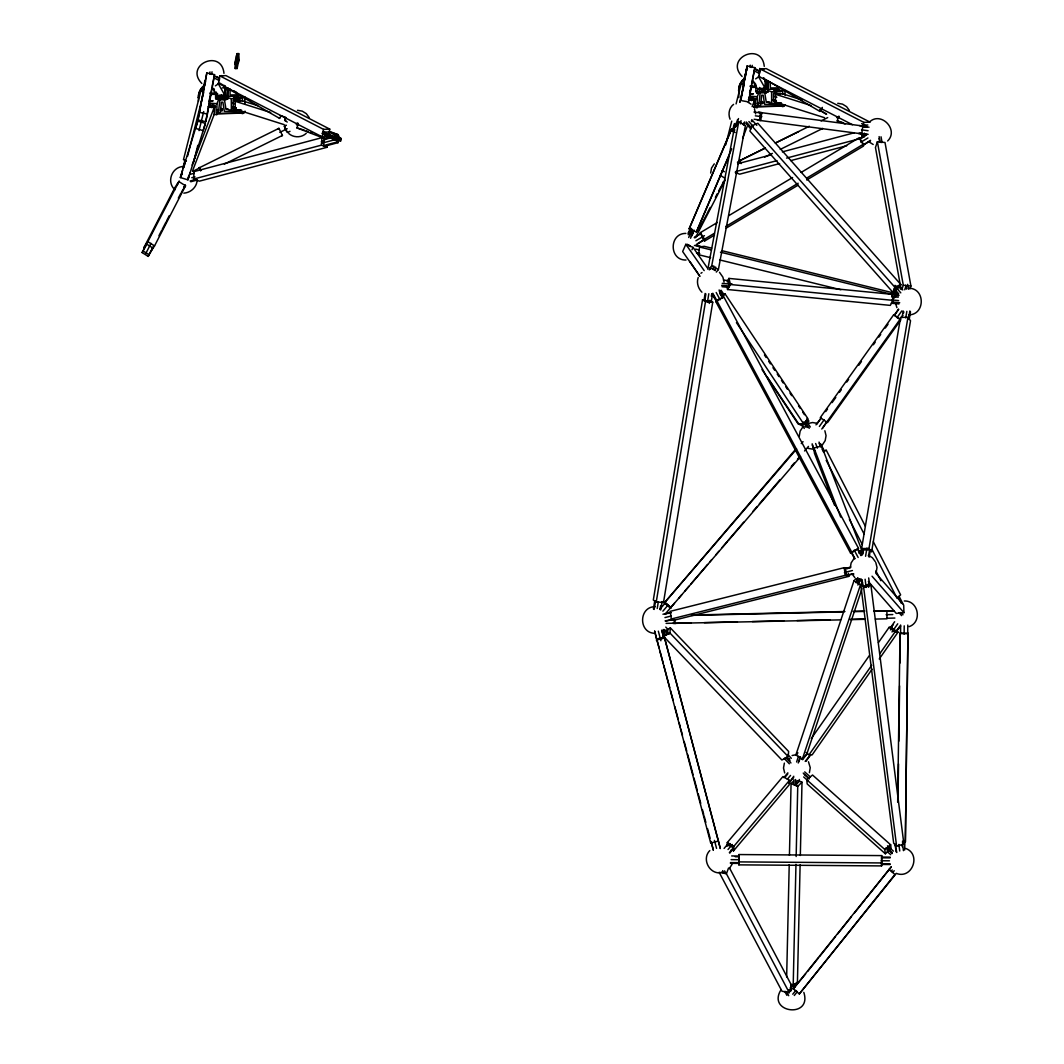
<?xml version="1.0" encoding="UTF-8"?>
<svg xmlns="http://www.w3.org/2000/svg" width="1064" height="1064" viewBox="0 0 1064 1064"><rect width="100%" height="100%" fill="white"/><g stroke="black" fill="none" stroke-linecap="round" stroke-linejoin="round"><path stroke-width="1.5" d="M235.437 63.508L235.556 64.691L235.477 62.643M738.895 857.518L738.948 854.552L881.697 855.602L881.591 865.91L738.855 864.859L738.935 856.015L731.673 855.948M738.855 864.859L738.948 854.552M881.591 865.91L881.67 857.065L890.129 857.132M897.684 802.216L900.024 633.147L907.938 633.226L905.358 842.05L907.938 633.226M898.096 794.821L898.521 763.939M898.841 741.169L899.599 685.894M899.918 663.138L900.024 633.147M900.623 624.994L900.583 633.599L907.738 633.678L907.792 625.073M904.121 634.144L904.227 625.871M904.679 850.016L904.879 841.77M208.039 106.733L214.303 107.198L214.17 114.473L192.478 171.065M214.875 112.651L214.995 105.376L208.73 104.91M213.877 114.407L216.817 114.619L217.003 103.687L218.798 99.005L219.782 99.843L224.783 99.777L227.842 98.846L228.268 88.179L227.523 88.192M754.456 107.477L754.589 100.215L748.325 99.75M755.161 105.655L755.28 98.393L749.016 97.928M754.163 107.411L757.103 107.637L757.289 96.704L759.084 92.023L760.068 92.847L765.069 92.794L768.128 91.85L768.554 81.183L766.306 81.223M881.63 858.582L881.697 855.602M786.655 976.912L789.222 864.66M789.435 855.31L791.071 783.583L793.199 781.508M789.049 990.571L789.076 989.626M793.877 779.739L793.771 784.434L795.46 785.126L799.303 781.362L799.343 779.486M790.738 991.262L790.845 986.567M790.871 985.636L790.885 984.692M795.46 785.126L795.579 779.5M791.816 989.227L791.935 984.266M796.457 786.043L796.577 781.096M790.964 984.998L793.185 985.929L795.965 864.314M796.151 856.52L797.747 786.363L802.003 782.2L797.987 780.55M794.582 987.498L794.675 983.748M800.115 864.833L797.441 981.766L793.185 985.929M800.327 855.483L802.003 782.2M727.124 844.803L727.297 842.542L782.931 776.574L789.475 780.364L789.142 784.899L733.522 850.868L731.327 849.604M729.944 853.009L733.415 847.848L727.483 844.417L726.725 846.359M733.522 850.868L733.841 846.332L789.475 780.364M327.38 144.757L327.18 147.258L199.394 181.159L193.568 179.071L194.18 171.57L321.966 137.655L324.879 138.706M193.568 179.071L321.355 145.17L321.966 137.655M331.449 136.857L337.142 135.341L338.618 135.86L338.059 142.656L325.025 146.114L323.562 145.595L324.121 138.799L330.638 137.07M323.562 145.595L336.596 142.137L337.142 135.341M666.357 630.221L670.333 627.853L788.637 751.477L788.211 756.61L781.894 760.015L663.59 636.405L664.016 631.258M661.609 630.327L665.971 634.889L667.567 634.024L667.939 629.369L665.771 627.095M788.211 756.61L669.908 633L670.333 627.853M862.013 133.678L861.641 138.174L786.562 158.097M863.955 137.243L864.287 133.16M218.798 99.005L215.899 99.045L216.298 92.076M759.084 92.023L756.185 92.063L756.291 91.052M711.67 248.151L704.182 246.316L699.514 247.008L698.649 254.735L710.632 257.688M892.51 297.122L892.829 294.316L898.841 295.327M895.369 297.375L895.795 293.518L722.15 250.732M217.748 97.396L217.854 96.425M218.679 110.337L219.849 100.016M757.701 93.313L757.874 91.863M758.965 103.354L760.135 93.02M758.685 119.9L759.536 119.993L760.454 112.877L753.964 112.026M861.774 133.851L862.784 125.991L758.379 112.265L761.771 112.651L760.76 120.511L757.369 120.126L861.774 133.851L858.382 133.452M720.288 848.168L664.202 636.538L718.346 841.092L710.699 843.007L656.554 638.466M654.666 630.965L656.754 639.398L663.697 637.655L661.914 630.367M710.699 843.007L710.938 841.371M718.147 840.148L720.235 848.58M238.695 53.599L238.895 59.89L237.086 68.522L235.224 68.548L235.024 62.257L236.487 55.78L237.139 53.612L238.695 53.599L237.618 58.986M237.817 62.949L237.804 61.047M704.953 299.928L702.546 299.742L653.323 600.029L656.262 601.931L663.497 602.49L712.734 302.203L711.257 301.258M653.416 608.967L654.759 600.774M705.139 293.465L703.982 300.487L711.284 301.471L712.441 294.449M654.161 609.446L655.504 601.253M705.884 293.943L704.727 300.966L711.284 301.471M656.262 601.931L705.485 301.644L702.546 299.742M657.22 608.515L658.297 601.958M707.48 301.923L708.824 293.731M709.276 303.426L709.794 300.301M659.973 609.473L660.558 605.961M711.311 296.311L711.696 293.97M660.717 609.951L662.061 601.759M863.33 550.78L861.601 548.532L900.57 317.351L907.951 317.338L910.531 320.716L871.576 551.897L868.995 548.519L907.951 317.338M862 555.262L862.917 549.795L869.607 549.782L870.259 550.633L869.155 557.203M902.059 317.524L903.176 310.954M863.01 553.932L863.383 551.737M903.629 312.909L903.815 311.805M865.564 556.286L866.947 548.12M905.743 317.87L906.847 311.34M868.503 556.352L869.607 549.782M909.866 310.954L908.576 318.602L909.215 319.453L910.505 311.805M197.119 179.643C197.199 186.892 190.842 192.73 183.819 193.143M710.672 173.006L711.523 168.059L714.29 163.843M698.197 277.478C696.375 282.692 698.104 288.357 701.921 292.201M799.303 436.027L800.155 431.08L802.921 426.863M784.368 763.114L783.503 768.048L784.687 772.969M809.398 772.65L810.249 767.703L808.467 761.758M850.269 567.883L851.12 562.949L853.887 558.733M876.151 572.485L877.015 567.538L875.832 562.617M329.082 132.88L329.747 129.116L225.98 75.611L219.796 75.863L218.453 83.391L322.219 136.897L328.404 136.644L321.927 133.306M322.219 136.897L323.562 129.369L219.796 75.863M323.017 134.064L323.35 132.175L328.949 131.949L340.573 137.934L340.241 139.836L334.628 140.062L323.017 134.064L325.81 133.958M328.949 131.949L328.616 133.838L330.066 134.596M334.628 140.062L334.974 138.16L323.35 132.175M760.082 68.881L863.848 122.387L870.033 122.134L766.266 68.628L760.082 68.881L758.738 76.395L852.424 124.701M863.037 126.895L863.848 122.387M867.838 125.02L863.636 125.18L863.303 127.082L866.096 126.962M198.01 119.966L206.828 72.951L214.556 74.64L207.413 114.087L205.751 121.655L198.01 119.966L206.828 72.951M210.007 71.913L209.635 73.935L211.59 74.36L212.042 71.82M203.703 111.574L199.021 130.619M205.751 121.655L209.994 98.221M210.22 96.984L210.885 93.286M211.111 92.063L212.002 87.128M212.228 85.891L214.556 74.64M740.305 101.878L747.114 65.968L754.841 67.644L748.591 102.171M740.85 100.481L747.114 65.968M750.253 65.17L749.921 66.952L751.876 67.378L752.248 65.343M748.71 99.87L749.389 96.159M749.615 94.935L750.506 90.001M750.732 88.764L751.397 85.067M751.623 83.83L754.841 67.644M707.826 269.285L734.586 126.736L738.749 121.815L745.412 125.565L718.386 269.618L716.298 272.078M709.276 269.87L710.473 267.875L715.301 270.602M737.445 119.806L736.448 125.073L738.496 118.556M710.18 269.392L710.473 267.875M709.635 268.327L711.71 265.867L738.749 121.815M713.159 269.192L713.771 265.92M740.424 123.903L741.036 120.631M715.061 270.043L715.633 267.037M743.204 124.701L743.483 123.198M743.962 124.967L744.534 121.961M203.929 85.572A15.588 14.949 12.8 0 0 198.463 97.356L198.33 97.915A15.588 14.949 12.8 0 1 203.809 86.131M235.224 68.548L237.339 59.903L237.139 53.612M216.404 113.954L242.193 113.063A3.112 2.993 12.8 0 0 245.026 111.121M744.215 78.59A15.588 14.949 12.8 0 0 738.749 90.374L738.616 90.932A15.588 14.949 12.8 0 1 744.082 79.148M753.485 107.012L782.479 106.081A3.112 2.993 12.8 0 0 784.993 104.738M203.237 91.318L200.87 90.799L183.474 159.693L186.373 160.97M182.822 168.431L184.897 160.252M202.293 91.344L204.953 80.824M183.846 167.58L185.628 160.571L183.38 166.809M203.025 91.664L205.671 81.143M187.557 156.275L203.769 92.063L200.87 90.799M193.475 162.539L197.824 145.316M208.903 101.466L210.885 93.632M725.741 144.877L731.739 121.123M736.089 103.9L741.156 83.803L743.523 84.322M742.579 84.362L744.348 77.34M744.64 76.169L745.239 73.828M746.117 70.33L746.409 69.16M743.31 84.681L745.957 74.161M746.848 70.65L747.433 68.309M733.176 128.145L734.266 123.836M739.706 102.304L744.055 85.08L741.156 83.803M749.588 92.9L751.157 86.636M180.348 177.542L197.811 121.07L205.379 123.371L187.916 179.843L180.348 177.542L182.556 170.227M181.532 174.922L182.09 173.073L180.88 177.01M197.811 121.07L195.59 128.398L203.171 130.686L205.379 123.371M187.916 179.843L190.137 172.528M324.573 138.52L296.936 127.893L298.332 123.358M339.908 138.559L341.225 139.065L340.64 140.967L333.976 138.932L334.562 137.03L332.181 136.112M845.122 123.943L837.222 120.91L838.618 116.375M839.031 116.282L838.445 118.184L836.583 117.479M187.836 178.792L188.674 176.052M733.016 130.619L735.237 123.304M284.766 119.82L285.272 118.476A13.367 12.941 -28.4 0 1 285.724 117.572M909.959 288.929L910.917 286.03L885.009 142.496L877.388 141.712L875.459 147.524L901.088 289.421M901.86 289.594L903.296 285.232L877.388 141.712M904.759 289.754L906.062 285.804L907.978 286.003M862.053 588.419L806.525 754.895L802.362 759.084L795.872 754.948L853.993 580.691L856.068 578.603M856.081 582.74L857.637 578.071M796.604 761.97L798.492 756.304L800.128 757.342L798.239 763.008M861.082 580.239L858.249 583.085L856.613 582.048L857.97 577.991M858.249 583.085L859.606 579.029M798.984 761.571L800.554 756.85M857.863 585.054L859.965 578.75M802.017 759.217L802.283 758.406M802.362 759.084L860.483 584.828L862.572 582.726M899.931 287.174L900.862 284.553L757.807 123.264L751.756 125.858L749.894 131.085L892.949 292.374L895.981 291.084M892.949 292.374L894.797 287.147L900.862 284.553M898.269 295.207L893.933 290.299L894.398 288.982L899.878 286.628L902.777 289.9M899.878 286.628L900.144 288.77M726.419 873.757L719.171 872.334L781.987 991.222L789.235 992.646L726.419 873.757L728.534 868.038M789.235 992.646L791.776 985.783L729.611 868.131M210.3 104.831L209.395 107.185L211.364 107.331M211.443 107.61L212.627 104.538M213.425 108.249L214.143 106.373L212.175 106.227M192.105 165.08L214.303 107.198M216.817 114.619L218.466 110.31L216.95 110.337M750.758 97.369L749.681 100.189L751.649 100.335L752.74 97.516M751.729 100.628L752.913 97.555M753.884 100.787L754.429 99.378L752.461 99.231M756.637 93.379L757.648 90.746M752.115 106.639L754.589 100.215M742.619 138.347L747.061 126.776M757.103 107.637L758.752 103.328L757.236 103.341M728.654 156.514L696.388 232.005L689.126 228.866L730.835 130.633L731.819 128.81L734.719 130.074M731.819 128.81L689.126 228.866M688.687 237.472L691.893 229.957L693.715 230.742L690.523 238.27M734.506 129.582L733.601 131.723L734.493 130.074M735.424 127.427L736.793 124.209M690.031 234.745L692.318 229.372M736.315 125.778L736.767 124.701M691.121 234.519L692.425 231.473M687.331 245.784L687.783 244.707M691.866 235.543L694.154 230.17M696.388 232.005L731.726 148.787M707.454 268.048L693.05 247.38L685.841 244.308L682.649 251.53L699.673 275.948M691.986 249.774L693.05 247.38M142.124 252.554L146.686 244.148L152.737 247.965L148.189 256.384L142.124 252.554L146.686 244.148M178.233 182.543L176.677 185.562L177.675 184.019M150.556 251.969L154.546 245.904L185.535 185.788L178.858 181.558L174.868 187.623L143.879 247.739L147.856 241.674L179.231 181.013M145.662 253.711L150.995 243.363M183.62 187.663L184.059 186.798M148.189 256.384L153.788 245.704M158.962 235.689L161.542 230.675M162.18 229.425L166.064 221.911M166.702 220.66L169.296 215.646M178.326 198.117L180.92 193.103M183.74 187.849L184.405 186.559M184.617 186.133L185.282 184.843M688.036 233.242L689.977 229.478M688.142 234.678L691.374 228.414M691.281 236.368L692.797 233.415M723.015 182.396L723.467 181.532M698.596 229.957L706.35 214.928M706.988 213.678L710.22 207.413M715.394 197.385L717.322 193.635M718.612 191.121L721.206 186.12M695.47 237.658L725.183 180.042M286.189 117.599L285.963 117.984A13.367 12.941 -28.4 0 0 284.913 120.578L286.15 121.296M727.164 281.827L728.92 278.409L891.632 294.276L893.215 300.38L890.275 305.381L727.563 289.514L726.779 286.455M723.52 280.138L727.896 280.563L729.332 286.096L728.587 287.347L722.017 286.708M727.563 289.514L730.503 284.514L728.92 278.409M224.438 85.413L225.382 87.155L279.593 118.397L281.242 115.71M765.202 79.295L819.879 111.401L822.352 107.384M181.558 191.853L185.535 185.788M721.844 184.87L724.238 181.226M887.642 140.993C899.24 129.688 880.58 110.643 869.195 122.294M822.432 444.832L825.185 440.616L826.05 435.681L824.866 430.76M709.808 850.575C701.841 858.435 708.664 873.198 719.623 872.879M729.319 868.543L732.072 864.327M781.189 989.547C766.107 1012.795 812.377 1019.033 803.825 992.393M811.273 738.536L869.461 655.411M878.412 642.629L889.145 627.281L892.257 627.348L890.462 629.901M900.663 626.098L895.835 631.87L890.581 627.534L894.638 621.748M890.581 627.534L893.388 624.661M802.589 759.723L807.35 752.926M892.018 631.963L897.737 623.81M806.113 752.434L809.012 754.815L871.669 665.306M879.729 653.801L894.944 632.069L898.043 632.122L879.25 658.975M805.182 761.359L810.688 754.629L805.967 761.385M895.835 631.87L899.878 626.084M872.094 669.216L812.125 754.881L809.012 754.815M900.862 319.785L827.499 422.608L820.304 417.593L893.667 314.784L894.465 315.263L898.681 309.358M815.995 424.868L821.115 418.086L816.899 423.991M898.481 309.252L894.265 315.157L900.463 319.572M825.691 411.608L827.526 409.042M832.115 402.604L835.785 397.471M839.443 392.323L841.278 389.757M846.784 382.043L848.62 379.476M858.701 365.338L861.454 361.481M873.371 344.776L875.207 342.196M878.877 337.062L880.713 334.495M885.301 328.058L888.054 324.201M819.386 426.451L824.174 419.735M897.005 317.657L901.793 310.941M821.78 429.018L900.756 318.322M901.461 317.338L902.871 315.37M822.685 428.14L826.701 422.129M852.889 551.95L850.575 553.147L715.846 301.657L716.857 300.38L723.773 296.816L858.502 548.306L857.544 549.263M719.078 290.033L722.815 297.787L719.397 291.416M850.575 553.147L858.502 548.306M722.217 297.242L723.267 295.912L719.676 290.512M722.576 297.095L725.103 293.93L807.935 418.711L803.732 423.991L798.279 424.164L762.037 369.58M905.677 848.434C921.557 854.139 912.207 879.635 896.3 873.384L799.33 993.922L793.332 988.762L891.127 866.894M805.634 973.932L793.332 988.762M807.629 971.445L818.575 957.76M819.573 956.523L835.519 936.613M837.501 934.126L851.453 916.716M854.445 912.979L865.391 899.293M866.389 898.056L891.299 866.947M792.773 994.215L795.779 990.464L797.282 991.754L794.289 995.505M892.257 869.966L891.406 871.03L892.909 872.334L894.199 870.724M799.33 993.922L894.957 874.502L888.959 869.328M724.092 848.434L727.483 844.417M783.796 777.638L787.852 772.823M785.059 777.186L787.772 773.967M727.962 845.893L729.944 843.539M728.029 849.511L732.271 844.497M787.347 779.181L790.525 775.417M729.345 852.676L733.415 847.848M793.784 776.255L788.956 783.024L793.704 777.398M669.136 607.025L664.375 602.889L795.673 449.208M659.8 609.393L665.266 602.995L670.666 607.677L665.266 602.995M664.375 602.889L796.643 448.995M801.259 443.595L803.067 441.706M662.885 611.162L668.272 604.857M665.971 613.157L674.47 603.221M678.606 598.38L681.705 594.749M684.804 591.119L688.94 586.277M691.015 583.857L707.56 564.492M709.621 562.085L711.683 559.664M715.819 554.823L718.932 551.192M722.03 547.561L727.191 541.51M728.228 540.299L743.736 522.145M753.046 511.252L757.182 506.424M759.244 504.004L779.925 479.798M791.297 466.484L794.396 462.853M797.495 459.222L799.569 456.815M804.557 450.963L808.467 446.388M670.333 608.063L800.54 456.589M762.689 103.713C764.231 101.519 759.47 101.572 761.146 103.727M856.613 582.048L859.446 579.202M795.872 754.948L797.947 752.86M806.858 422.82L808.707 421.051L807.004 418.511M806.712 779.713L812.55 775.018L890.661 844.816L891.153 849.072L885.315 853.767L807.204 783.969L806.712 779.713L884.822 849.511L885.315 853.767M884.822 849.511L890.661 844.816M887.482 851.812L887.03 847.955L888.506 846.771L888.945 850.628L887.482 851.812L890.728 854.711M733.575 104.378C729.079 107.703 727.962 114.154 730.064 119.195M700.95 273.262L702.014 272.53M215.367 85.865L219.29 83.231M306.233 133.333C301.471 137.881 293.691 137.881 288.77 133.559M755.653 78.869L759.576 76.236M909.161 626.643C922.475 621.988 918.565 600.522 904.32 600.974M200.763 170.599L199.487 168.032L200.577 170.732M278.183 128.824L278.928 128.332L282.439 135.434L281.707 135.913M765.388 147.936L739.148 161.01L764.644 148.415M739.586 161.169L741.049 163.617M821.993 128.917L822.725 128.438L780.231 149.425M700.391 234.519L700.338 232.657L717.375 222.469M728.72 215.686L792.6 177.515M801.112 172.435L859.3 137.655L863.436 144.199L863.503 146.074L806.725 180.002M694.366 237.352L700.551 233.654L704.302 239.586L697.106 244.374M866.748 134.822L859.539 139.131L866.734 134.357M694.38 237.831L700.551 233.654M695.896 240.77L704.434 235.676M860.829 142.204L867.931 137.961M714.463 235.131L704.528 241.076L704.474 239.201L714.409 233.269M725.768 226.486L798.16 183.221M806.672 178.127L863.436 144.199M697.093 243.909L704.302 239.586M870.498 140.754L863.276 145.063L870.485 140.288M725.821 228.348L798.213 185.096M663.59 636.405L669.908 633M723.068 297.468L716.551 301.019L713.133 294.648M715.846 301.657L718.16 300.474M278.928 128.332L198.862 168.006L199.606 167.527L201.003 170.36M193.023 171.224L199.487 168.032M279.819 132.375L287.2 128.717M289.993 131.324L287.573 132.548A13.367 13.287 56.3 0 1 285.192 128.797L284.514 126.683M224.371 164.122L282.439 135.434M775.297 143.042L809.292 126.244M775.975 142.815L798.638 131.63M737.432 162.233L739.773 161.05M821.062 120.924L827.712 117.599M764.657 157.126L772.411 153.416M285.83 125.432L284.394 126.137A12.103 10.986 76 0 0 284.58 126.669A6.73 4.469 74.1 0 1 284.46 126.018M284.607 126.018L286.256 125.22M893.933 290.299L898.043 288.543M241.528 110.124L240.73 110.137M220.793 96.957L222.868 96.917L220.847 97.05M220.833 98.952L222.921 98.979L220.86 99.019M761.119 91.956L763.207 91.983L761.172 92.036M233.561 99.657L235.623 99.657M235.583 99.75L233.575 99.763M235.57 107.491L233.668 107.624L235.663 107.517M775.869 90.786L773.861 90.679L775.909 90.693M775.909 100.615L774.02 100.495L775.124 100.428M861.335 579.042L862.904 586.251L869.514 584.389L868.69 577.925M863.662 587.448L870.951 585.399L903.908 844.111L896.606 846.159L893.68 843.22L860.723 584.508L863.662 587.448L896.606 846.159M190.629 174.217L193.887 173.352M326.395 139.105L324.121 138.799M327.207 138.892L328.031 138.679M328.843 138.453L329.654 138.24M333.724 137.163L338.618 135.86M321.395 141.446L324.6 140.594M191.773 177.701L194.978 176.85M321.581 143.254L337.607 138.998L322.831 131.391M190.07 181.013L195.776 179.497L197.239 180.029L190.722 181.758M737.658 163.736L771.201 154.825M782.386 151.859L854.272 132.787M861.68 134.45L864.886 133.612M861.867 136.258L865.072 135.407M735.45 171.663L776.986 160.637M735.902 173.472L737.525 173.033L736.062 172.514M779.606 163.577L739.679 174.177L735.304 172.607M790.791 160.611L846.691 145.768M834.588 505.36L814.426 453.198L813.96 447.984L821.568 446.055L861.88 550.367L862.119 552.974M858.848 551.139L861.88 550.367M858.941 553.107L861.694 552.402L862.359 554.131M847.636 568.721L844.178 567.671L670.2 611.335L671.344 618.982L674.815 620.033L848.793 576.369L848.327 573.31M662.965 614.247L670.48 612.359M853.873 574.001L846.558 575.345L845.521 568.429L850.881 567.072M664.907 614.234L667.062 613.702M668.126 613.423L671.344 612.625M849.617 567.883L845.521 568.429M664.96 617.572L671.371 615.963M844.417 572.538L852.424 570.53M671.344 618.982L845.321 575.318L848.793 576.369M665.08 620.897L673.459 619.275L665.944 621.163M846.558 575.345L852.996 573.735M658.204 638.639L663.75 637.243M656.302 640.102L663.963 638.187M183.686 166.503C171.942 166.516 166.064 182.117 174.975 189.764M685.881 233.402C669.003 233.229 668.923 260.427 686.014 260.028M908.563 314.864C925.441 315.024 925.534 287.825 908.43 288.224M807.909 423.499L812.603 422.528L817.365 423.379M655.278 606.666C638.4 606.493 638.307 633.692 655.411 633.306M792.108 755.533L796.816 754.562M895.795 293.518L891.113 294.209L720.461 252.168M875.778 573.15L903.695 605.057L903.948 612.664L896.247 613.409L868.33 581.489M761.478 89.908L765.708 89.815L765.601 81.476L766.506 87.607M781.508 103.208L781.016 104.192L764.657 104.405L763.167 95.188L761.691 95.201L760.521 105.535L757.315 105.575M227.816 97.635L231.314 98.739L242.393 98.154L242.406 101.107M284.248 124.674L235.264 109.127L235.224 101.28L242.605 100.88L257.634 105.655M236.155 108.315L233.202 108.475L233.176 100.628L240.544 100.229L236.793 99.032M227.989 108.967L226.433 108.994L231.353 110.55L239.28 110.137M768.102 90.64L771.6 91.757L782.678 91.158L782.692 94.111M780.83 93.233L773.462 93.632L773.488 101.492L776.441 101.333M824.534 117.692L775.55 102.144L775.51 94.284L782.891 93.885L802.216 100.029M769.831 101.958L766.718 101.998L771.639 103.567L781.149 103.062M323.562 129.369L329.747 129.116M334.974 138.16L340.573 137.934M775.164 102.676L774.619 102.676M721.006 294.063L725.103 293.93M222.31 87.873L224.943 87.807L225.103 95.667L217.202 95.88L212.547 87.74M217.522 93.393L217.575 96.545L225.488 96.332L226.286 97.728L221.977 97.848M225.422 96.797L225.302 90.945L225.728 97.343L219.463 97.436L219.437 95.135M223.32 97.436L222.137 95.374L220.155 95.428L221.325 97.489L223.32 97.436L223.254 94.59M215.513 92.661L215.633 98.58L227.842 98.846M763.486 77.765L765.229 80.811L765.388 88.684L757.488 88.897L752.833 80.758M757.861 89.549L765.774 89.349M755.759 84.189L755.919 91.597L768.128 91.85M695.936 614.939L844.936 611.521M853.222 611.335L864.806 611.068M874.741 610.842L886.884 610.909L886.964 618.809L875.379 619.075M691.534 615.378L843.832 611.893M853.767 611.667L863.702 611.441M873.637 611.202L893.627 610.909M894.186 610.989L885.501 611.095M670.28 619.647L673.605 619.567M886.126 614.713L892.763 614.553M666.104 623.371L674.23 623.185L674.204 620.312M886.738 618.237L894.864 618.051M691.068 622.959L672.847 623.371L840.613 619.873M704.302 622.653L737.419 621.895M752.315 621.562L783.769 620.831M797.016 620.538L830.12 619.78M849.99 619.314L864.886 618.982M850.548 619.647L865.444 619.301M237.339 59.903L238.895 59.89M235.024 62.257L236.886 62.231M224.504 88.232L225.262 88.219M764.79 81.25L765.548 81.236M209.608 93.18L214.33 93.127L214.276 88.924M749.894 86.197L754.615 86.131L754.576 82.327M210.3 94.377L215.819 94.297M750.586 87.381L756.105 87.315M228.454 96.305L236.7 96.199M768.74 89.31L776.986 89.203M749.508 99.391L755.852 99.83M232.657 108.914L235.769 108.874M240.557 110.124L240.73 111.175L224.371 111.388L222.881 102.184L221.405 102.197L220.235 112.518L217.029 112.558M216.537 113.396L242.193 113.063M756.823 106.413L782.479 106.081M762.21 89.868L763.048 89.908M861.601 548.532L868.995 548.519M735.291 856.733L738.908 856.759M881.657 857.81L890.116 857.877M731.101 859.646L739.347 859.712M881.192 860.763L889.438 860.816M738.908 861.893L881.657 862.944M730.436 862.598L738.895 862.651M881.63 863.715L890.103 863.769M730.409 863.343L738.881 863.409M881.617 864.46L890.076 864.527M902.432 841.291L905.065 841.318M749.934 96.159L757.289 96.704M752.088 98.779L756.531 99.112M209.648 103.142L217.003 103.687M211.803 105.762L214.768 105.988M212.547 106.6L215.566 106.812M705.485 301.644L712.734 302.203M891.712 296.537L898.282 297.188M893.161 298.013L894.252 298.12M728.893 283.689L731.793 283.968M722.243 283.37L732.138 284.341M892.018 299.928L898.615 300.58M730.503 284.514L893.215 300.38M721.658 285.352L729.332 286.096M899.718 302.708L892.044 301.963L891.299 303.227L898.974 303.972M903.296 285.232L910.917 286.03M759.59 112.784L760.454 112.877M859.393 125.605L862.784 125.991M860.55 133.333L859.699 133.226L860.776 133.372M862.545 126.363L869.035 127.215M755.334 115.83L761.864 116.694M861.547 129.848L868.078 130.712M754.123 119.274L759.536 119.993M861.641 133.479L868.118 134.33M837.767 103.301L842.528 104.139L846.611 106.666L849.418 110.496M742.193 100.787L746.955 101.625L751.038 104.152M297.481 110.284L302.243 111.135L306.326 113.662L309.132 117.492M807.988 448.33L812.736 449.168M199.673 112.412L207.413 114.087M695.63 245.265L702.4 246.941L694.446 245.452M892.829 294.316L898.628 295.739M699.514 247.008L711.484 249.96M695.617 249.096L698.849 249.894M697.745 252.993L699.686 253.458M696.574 253.166L699.474 253.87M719.61 259.909L840.866 289.767M721.897 170.932L724.424 171.703M837.222 120.91L843.114 122.706M330.851 132.468L338.219 134.716L330.319 131.683M334.562 137.03L341.225 139.065M296.936 127.893L304.304 130.141M298.399 125.14L296.909 124.674M782.678 91.158L777.066 89.376L777.319 90.932M776.161 93.153L780.125 94.403L773.861 93.113M775.51 94.284L810.968 105.535M773.728 96.265L776.853 97.263M774.419 99.697L775.31 99.976M773.009 99.936L776.095 100.92M242.393 98.154L236.78 96.372L237.033 97.928M234.546 99.723L239.839 101.399L233.575 100.096M235.224 101.28L270.682 112.518M280.351 115.59L285.498 117.226M231.872 102.769L234.998 103.753M232.285 106.786L235.809 107.916M336.596 142.137L338.059 142.656M321.355 145.17L327.18 147.258M337.727 139.85L340.64 140.967M296.324 124.475L296.736 124.634A12.914 3.019 -73.1 0 0 297.295 122.839M333.178 138.626L333.976 138.932M306.272 130.899L308.241 131.657M310.223 132.415L312.191 133.173M320.091 136.205L322.06 136.963M797.614 780.67L799.303 781.362M791.071 783.583L797.747 786.363M730.835 130.633L735.197 132.521M759.669 68.455L761.837 69.572M759.324 70.344L760.055 70.729M755.32 68.801L759.749 71.089M861.641 123.637L866.069 125.924M754.788 69.054L759.869 71.674L759.536 73.576L754.442 70.956M863.636 125.18L867.266 127.055M220.102 75.81L220.833 76.196M331.516 135.341L332.247 135.713M337.328 138.333L340.241 139.836M216.511 76.555L219.463 78.084M214.502 76.049L219.583 78.669L219.251 80.558L214.17 77.938M806.552 419.921L808.707 421.051M711.71 265.867L718.386 269.618M762.861 69.16L763.886 69.759M762.077 69.014L763.101 69.599M822.552 111.76L819.48 109.991L825.864 113.968M823.576 112.358L826.648 114.127M763.46 78.018L764.484 78.616M221.551 75.571L222.576 76.156M233.934 90.879L236.647 92.448M284.66 120.139L285.697 120.724M220.115 83.245L221.139 83.83M222.15 84.415L223.174 85.014M224.198 85.599L225.222 86.184M727.297 842.542L733.841 846.332M869.102 141.951L873.198 144.491M868.33 555.235L872.427 557.762L875.233 561.593M720.248 175.267L724.717 178.087M147.856 241.674L154.546 245.904M143.135 251.024L149.186 254.855M853.993 580.691L860.483 584.828M662.034 601.546L663.497 602.49M893.667 314.784L900.064 319.36M780.989 104.166L779.46 102.716M240.677 111.135L239.56 110.124M895.728 630.221L898.043 632.122M891.366 627.547L896.606 631.883M889.145 627.281L894.944 632.069M665.346 602.663L671.304 607.837M804.703 771.892L810.382 776.973L808.919 778.156L803.227 773.076M887.496 845.8L893.374 851.134M887.03 847.955L891.911 852.304M804.317 774.526L809.278 778.954M886.113 847.622L892.31 853.155M890.581 852.078L892.204 853.528M803.679 776.933L807.736 780.564M869.488 583.923L870.951 585.399M868.769 583.644L869.514 584.389M902.445 842.635L903.908 844.111M220.78 110.643C223.799 112.505 221.871 106.48 220.541 110.177M787.706 754.496L791.337 758.299M789.009 758.393L789.741 759.151M664.468 629.529L669.043 634.304M786.602 757.142L790.033 760.72M663.205 629.476L667.567 634.024M790.951 762.955L785.87 757.648L784.274 758.499L789.355 763.806M751.756 119.62L756.837 125.339M751.29 120.937L752.022 121.761M895.037 285.312L897.019 287.546M748.87 121.549L753.272 126.523M895.289 286.642L900.796 292.853M751.756 125.858L894.797 287.147M746.276 121.974L751.344 127.693L750.878 129.01L745.798 123.291M894.398 288.982L898.748 293.877M872.041 576.209L903.948 612.664M902.99 614.793L901.048 612.585L899.107 612.771L901.594 615.617M862.917 549.795L863.569 550.647M742.1 76.462C724.291 58.055 761.758 41.243 764.258 66.34M719.49 272.304L722.895 277.159L724.079 282.08M852.051 573.828L854.858 577.659M201.814 83.458C184.006 65.037 221.472 48.239 223.972 73.336M689.246 245.199L690.204 246.569L687.317 244.255M685.841 244.308L704.169 270.615M721.046 290.219L723.6 294.023M764.457 355.004L766.16 357.544M768.713 361.348L770.416 363.888M772.969 367.705L774.672 370.245M777.225 374.049L778.928 376.589M781.481 380.407L783.184 382.947M785.737 386.751L787.44 389.291M789.993 393.108L791.696 395.648M798.505 405.81L800.208 408.35M802.748 412.154L804.451 414.694M802.243 423.884L802.801 424.722M801.458 423.818L803.16 426.358L798.851 424.11L767.077 376.683M689.911 261.518L699.899 276.414M711.696 294.036L716.232 300.806M810.289 426.997L806.1 420.692L805.049 422.022L809.239 428.327M719.823 293.651L720.421 294.542M721.02 295.446L721.618 296.351M803.493 422.009L807.164 427.542M736.434 322.605L803.732 423.991M804.756 426.252L805.355 427.156M801.298 423.991L804.291 428.486M859.513 138.666L863.263 144.598M700.338 232.657L704.474 239.201M702.067 236.501L704.315 240.065M702.054 237.139L704.528 241.076M896.912 307.656L895.423 302.947M765.588 83.95L766.014 89.935M758.419 76.475L765.388 88.684M763.314 89.935L762.423 88.392L760.441 88.445L761.239 89.855M223.786 85.772L224.943 87.807M226.113 89.855L225.315 88.458L225.488 96.332M218.133 83.471L225.103 95.667M217.575 96.545L218.08 97.409M819.413 110.536L819.879 111.401M279.127 117.519L279.593 118.397M861.215 555.315L857.797 548.944L851.533 552.176L854.951 558.547M858.116 550.327L858.675 551.391M859.246 552.455L859.818 553.519M860.39 554.583L860.962 555.647M716.192 292.494L720.115 299.822M854.232 550.141L858.156 557.47M712.827 293.252L851.586 551.857M851.28 552.495L854.698 558.866M790.126 987.818L791.323 990.065M724.571 870.871L726.246 873.73M722.642 870.645L723.826 872.892L721.711 871.975M788.717 995.718L786.642 991.781L784.82 991.422L786.894 995.359M865.365 526.254L826.116 449.886L823.629 452.134L822.02 448.995M873.345 541.776L900.623 594.843L897.125 598.301L872.041 549.516M820.743 443.941L824.507 451.269M902.791 603.554L899.027 596.226L898.136 597.104L900.29 601.28M900.822 602.33L901.368 603.381M826.196 460.313L864.168 534.181M849.404 519.405L862.292 544.502M875.911 570.982L880.926 580.745M739.892 160.531L741.289 163.364M819.054 442.065L821.049 447.226M819.16 443.382L819.493 444.233M819.825 445.098L820.171 445.962M860.337 550.354L861.84 554.264M815.636 443.515L817.418 448.117M813.96 447.984L838.658 511.877M839.164 513.181L840.68 517.091M812.164 443.821L814.612 451.163L812.284 445.138M661.848 630.779L663.697 637.655M658.337 631.165L660.904 640.754M714.423 840.4L716.564 848.38M713.359 849.91L711.218 841.89L713.306 850.322M654.613 631.378L659.095 647.976M659.946 651.141L663.351 663.83M663.776 665.412L666.742 676.505M667.168 678.101L669.722 687.61M670.573 690.775L673.126 700.285M674.829 706.629L678.22 719.304M679.071 722.483L680.348 727.231M680.774 728.827L682.476 735.158M684.165 741.502L686.719 751.011M687.57 754.19L690.124 763.699M690.549 765.282L693.09 774.791M693.941 777.957L697.346 790.645M698.197 793.811L700.737 803.32M702.439 809.664L703.716 814.426M704.142 816.008L705.844 822.352M707.547 828.683L710.087 838.193M754.456 109.02L755.626 113.928M284.726 126.643L285.75 129.476A13.367 13.287 56.8 0 0 287.759 132.428M881.032 136.791L882.069 142.483L880.141 142.283L879.117 136.591M907.645 284.367L908.563 289.262M906.062 285.804L906.648 289.062M879.064 138.533L879.649 141.791M905.557 285.232L906.142 288.504M235.53 62.656L235.596 63.76M778.928 91.251L778.383 87.847L770.376 87.953L770.309 82.367M766.24 91.876L766.439 93.1M764.79 93.06L766.279 102.277M238.509 97.383L238.097 94.842L230.09 94.949L230.023 88.857M237.285 99.484L237.405 100.255M225.954 98.872L226.087 99.684M224.504 100.056L225.994 109.273M844.178 567.671L845.321 575.318M902.605 844.178L903.429 850.655M902.006 844.523L902.272 846.678M868.224 584.069L868.636 587.301M865.112 579.242L866.163 587.474M898.894 844.43L899.732 851.027M862.079 579.787L862.904 586.251M896.819 852.503L895.117 844.231L896.074 851.772M861.694 552.402L861.813 553.719M784.926 90.334L785.086 95.308M738.749 90.374L738.842 97.569M244.76 96.758L244.986 103.394M238.057 57.044L238.27 63.335M236.94 63.8L237.086 68.522M198.463 97.356L198.436 101.24M235.982 61.792L235.889 62.962L235.982 62.031M767.583 80.917L767.796 91.278M763.54 87.594L763.606 90.44M759.43 87.487L759.483 89.975M227.297 87.9L227.51 98.26M221.272 94.643L221.325 97.489M218.333 95.428L218.373 97.941M675.028 620.498L675.068 623.664M759.723 87.687L759.749 89.988M771.6 91.757L771.639 103.567M231.314 98.739L231.353 110.55M287.187 122.094A12.994 1.29 38.8 0 1 286.628 121.522M244.587 112.279A3.112 2.993 12.8 0 1 242.06 113.622M785.086 104.897A3.112 2.993 12.8 0 1 782.346 106.639M220.647 109.326C222.669 113.063 223.36 105.974 220.647 109.326M760.933 102.344C762.915 106.068 763.713 98.992 760.933 102.344M210.965 100.774L213.133 100.841L210.965 100.748M751.251 93.792L753.418 93.858L751.251 93.752M233.575 97.675L235.61 97.768L233.575 97.675M238.349 55.754L236.487 55.78L236.7 62.071L238.562 62.044L238.349 55.754"/></g></svg>
